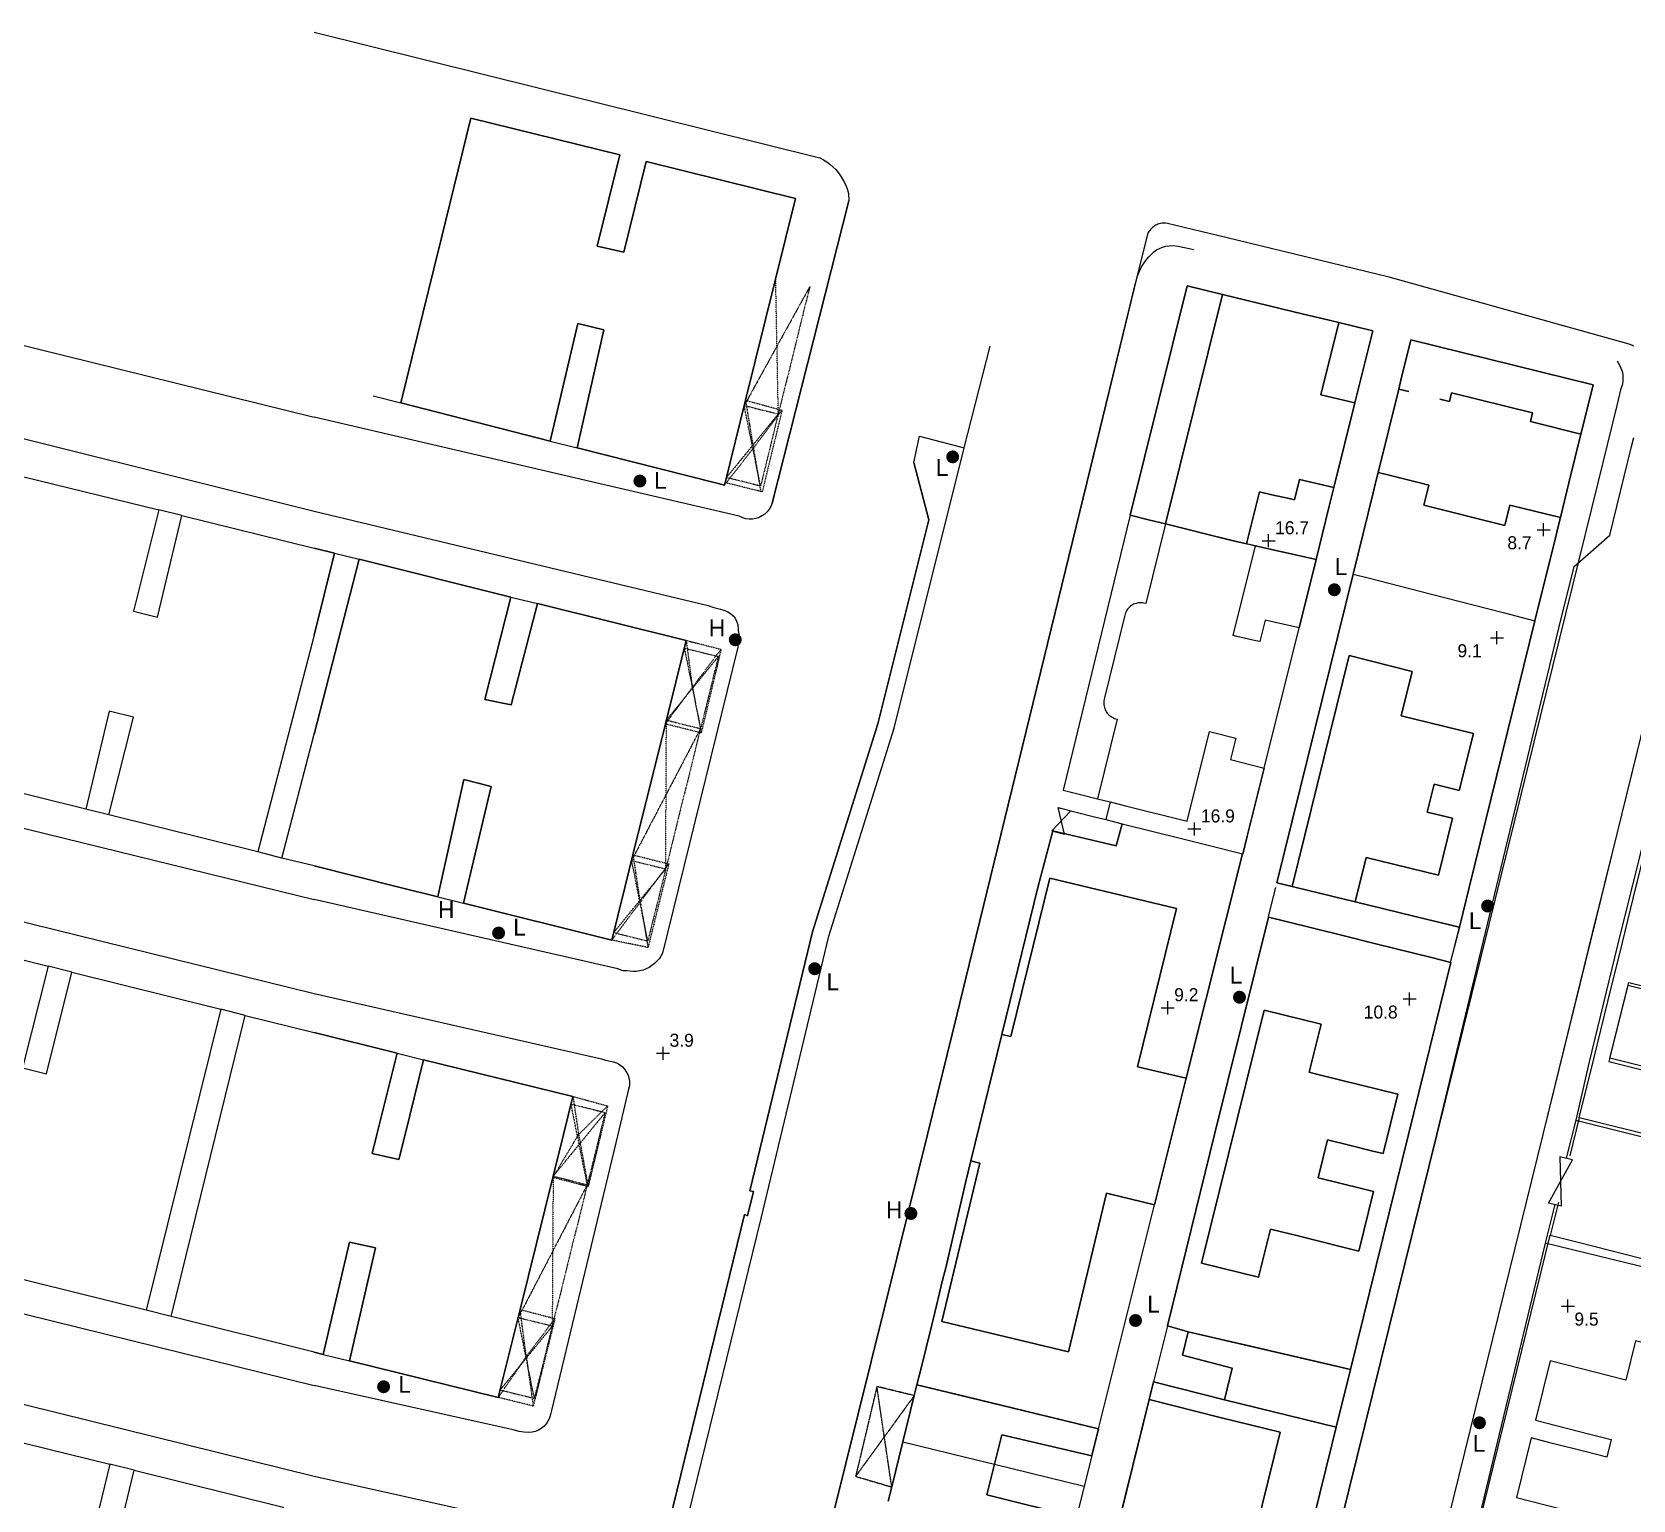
# Model space of a CAD drawing. Header units: millimetres. Extents: x 833924389 to 835767163, y 817400000 to 818811854.
# Drawn here: x 835228338 to 835351223, y 818671952 to 818784602 of the extents above; entities that cross this region are included whole.
import ezdxf
from ezdxf.enums import TextEntityAlignment as Align

# ---------------------------------------------------------------- set-up
doc = ezdxf.new("R2010")
doc.units = ezdxf.units.MM
doc.header["$LTSCALE"] = 10
doc.header["$MEASUREMENT"] = 0
doc.linetypes.add('11NW24B$0$DGN Style 5', pattern=[6.581295, 2.820555, -3.76074])
doc.linetypes.add('11nw24b$1$DGN Style 5', pattern=[1.174922, 0.503538, -0.671384])
doc.layers.add('01_Base_Plan', color=5, linetype='Continuous', lineweight=5)
doc.styles.add('11nw24b$0$Style-ENGINEERING', font='ENGINEERING.shx')
doc.styles.add('11nw24b$0$Style-WORKING', font='WORKING.shx')

# ---------------------------------------------------------------- blocks, each defined once
blk = doc.blocks.new('11nw24b$0$SPOTHT')
at = {"layer": '01_Base_Plan', "linetype": 'Continuous', "lineweight": 13}
for p, q in [((-0.5, 0), (0.5, 0)), ((0, -0.5), (0, 0.5))]:
    blk.add_line(p, q, dxfattribs=at)
blk = doc.blocks.new('11nw24b$0$UTILP')
at = {"layer": '01_Base_Plan', "linetype": 'Continuous', "lineweight": 13}
h = blk.add_hatch(color=256, dxfattribs=at)
edge = h.paths.add_edge_path()
edge.add_arc((0, 0), 0.5, 0, 360)
blk = doc.blocks.new('11nw24b$0$UTIFH')
at = {"layer": '01_Base_Plan', "linetype": 'Continuous', "lineweight": 13}
h = blk.add_hatch(color=256, dxfattribs=at)
edge = h.paths.add_edge_path()
edge.add_arc((0, 0), 0.5, 0, 360)

msp = doc.modelspace()

# ---------------------------------------------------------------- linework, layer by layer
at = {"layer": '01_Base_Plan', "linetype": '11nw24b$1$DGN Style 5'}
for p, q in [((835288039, 818765074), (835285621, 818755293)), ((835283000, 818755940), (835285621, 818755293)), ((835285621, 818755293), (835284254, 818749759)), ((835284254, 818749759), (835281633, 818750407)), ((835278405, 818737332), (835281025, 818736681)), ((835281025, 818736681), (835279652, 818731149)), ((835279652, 818731149), (835276979, 818720380)), ((835277032, 818731800), (835279652, 818731149)), ((835274359, 818721031), (835276979, 818720380)), ((835276979, 818720380), (835275606, 818714848)), ((835272986, 818715499), (835275606, 818714848)), ((835269710, 818702332), (835272331, 818701682)), ((835272331, 818701682), (835270959, 818696150)), ((835268339, 818696799), (835270959, 818696150)), ((835270959, 818696150), (835268266, 818685283)), ((835268266, 818685283), (835265645, 818685933)), ((835268266, 818685283), (835266894, 818679750)), ((835264274, 818680400), (835266894, 818679750)), ((835293189, 818680655), (835291555, 818673767)), ((835296056, 818679962), (835293189, 818680655)), ((835293759, 818676801), (835293189, 818680655)), ((835296056, 818679962), (835293759, 818676801)), ((835293759, 818676801), (835291555, 818673767)), ((835294329, 818672950), (835293759, 818676801)), ((835291555, 818673767), (835294329, 818672950))]:
    msp.add_line(p, q, dxfattribs=at)
at = {"layer": '01_Base_Plan', "linetype": 'Continuous'}
for p, q in [((835254521, 818756676), (835256657, 818756134)), ((835333247, 818757204), (835331663, 818750797)), ((835328272, 818749660), (835329883, 818756134)), ((835268100, 818753211), (835270169, 818752684)), ((835345651, 818747337), (835347230, 818753745)), ((835332401, 818750614), (835334752, 818750033)), ((835323511, 818749099), (835324845, 818748797)), ((835315343, 818746854), (835322244, 818745183)), ((835251547, 818744611), (835253458, 818744137)), ((835325591, 818738886), (835326895, 818744127)), ((835265102, 818741244), (835267149, 818740736)), ((835322280, 818737894), (835320810, 818738227)), ((835322913, 818728122), (835325591, 818738886)), ((835319033, 818730847), (835320536, 818730471)), ((835310118, 818725762), (835311088, 818725519)), ((835335423, 818724740), (835335951, 818726876)), ((835335951, 818726876), (835337607, 818726472)), ((835337041, 818724345), (835335423, 818724740)), ((835323771, 818718959), (835323211, 818716730)), ((835325052, 818719038), (835329910, 818717852)), ((835259477, 818718242), (835261464, 818717747)), ((835302786, 818707684), (835300409, 818697971)), ((835256377, 818706240), (835258399, 818705741)), ((835314493, 818694608), (835316924, 818704309)), ((835328387, 818704277), (835327028, 818704614)), ((835346824, 818701096), (835346103, 818698175)), ((835329443, 818699173), (835331262, 818698723)), ((835330390, 818695848), (835328812, 818696239)), ((835310186, 818677418), (835314493, 818694608)), ((835345226, 818694621), (835344495, 818691659)), ((835324240, 818692530), (835325530, 818692210)), ((835315483, 818685315), (835314424, 818681026)), ((835317072, 818684858), (835329543, 818681970)), ((835250692, 818683126), (835252714, 818682624)), ((835296260, 818680788), (835310186, 818677418)), ((835314088, 818679666), (835310381, 818664664)), ((835319880, 818679649), (835328450, 818677535)), ((835328450, 818677535), (835319880, 818679649)), ((835345438, 818677640), (835347901, 818677012)), ((835309675, 818675328), (835309101, 818673000)), ((835347515, 818675665), (835345057, 818676293)), ((835302219, 818674694), (835309101, 818673000)), ((835309101, 818673000), (835308514, 818670624))]:
    msp.add_line(p, q, dxfattribs=at)
at = {"layer": '01_Base_Plan', "linetype": 'Continuous', "flags": 128}
for points in [[(835250000, 818784602), (835288814, 818774959), (835289093, 818774793), (835289346, 818774632), (835289587, 818774453), (835289814, 818774257), (835290026, 818774045), (835290221, 818773817), (835290400, 818773576), (835290560, 818773323), (835290701, 818773058), (835290823, 818772784), (835290924, 818772501), (835291004, 818772212), (835291041, 818771651), (835285139, 818748437), (835285045, 818748202), (835284918, 818747982), (835284760, 818747783), (835284575, 818747608), (835284367, 818747463), (835284140, 818747349), (835283898, 818747269), (835283648, 818747224), (835283393, 818747216)], [(835259187, 818766418), (835259775, 818768810), (835262030, 818777985), (835273455, 818775179), (835271718, 818768175), (835273760, 818767705), (835275485, 818774679), (835286929, 818771838), (835285397, 818765642), (835283099, 818756342), (835281531, 818750000), (835281488, 818749825), (835280794, 818750000), (835270169, 818752684), (835272238, 818761760), (835270222, 818762230), (835268100, 818753211), (835256657, 818756134), (835259187, 818766418)], [(835259187, 818766418), (835256657, 818756134), (835268100, 818753211), (835270222, 818762230), (835272238, 818761760), (835270169, 818752684), (835280794, 818750000), (835281488, 818749825), (835281531, 818750000), (835283099, 818756342), (835285397, 818765642), (835286929, 818771838), (835275485, 818774679), (835273760, 818767705), (835271718, 818768175), (835273455, 818775179), (835262030, 818777985), (835259775, 818768810), (835259187, 818766418)], [(835285139, 818748437), (835291041, 818771651)], [(835351284, 818760495), (835351216, 818760530), (835351147, 818760562), (835350920, 818760656), (835332504, 818765788), (835320803, 818768629), (835318041, 818769300), (835315497, 818769918), (835315350, 818769934), (835315250, 818769938), (835315150, 818769935), (835315050, 818769925), (835314952, 818769907), (835314855, 818769883), (835314760, 818769851), (835314668, 818769813), (835314578, 818769768), (835314492, 818769717), (835314410, 818769660), (835314332, 818769597), (835314259, 818769529), (835314192, 818769456), (835314129, 818769378), (835314072, 818769295), (835314022, 818769209), (835313953, 818769069), (835313380, 818766724), (835310094, 818753258), (835309299, 818750000), (835300000, 818711898), (835299354, 818709252), (835297071, 818700000), (835295693, 818694417), (835289833, 818670827)], [(835309299, 818750000), (835313042, 818765336), (835313102, 818765583), (835313175, 818765826), (835313263, 818766064), (835313364, 818766297), (835313479, 818766523), (835313606, 818766743), (835313746, 818766956), (835313897, 818767160), (835314060, 818767355), (835314234, 818767540), (835314442, 818767737), (835314653, 818767880), (835314878, 818767999), (835315114, 818768093), (835315360, 818768160), (835315611, 818768200), (835315866, 818768212), (835316323, 818768164), (835317523, 818767924)], [(835203156, 818766613), (835250000, 818755037)], [(835312626, 818747529), (835317003, 818765127), (835319724, 818764467)], [(835319724, 818764467), (835317003, 818765127), (835312626, 818747529)], [(835315343, 818746854), (835319724, 818764467), (835325943, 818762956), (835327475, 818762584), (835328635, 818762303), (835327259, 818756771), (835329883, 818756134), (835328272, 818749660), (835325638, 818750257), (835325252, 818748704), (835324845, 818748797)], [(835324845, 818748797), (835325252, 818748704), (835325638, 818750257), (835328272, 818749660), (835329883, 818756134), (835327259, 818756771), (835328635, 818762303), (835327475, 818762584), (835325943, 818762956), (835319724, 818764467), (835315343, 818746854)], [(835328635, 818762303), (835331259, 818761665), (835329883, 818756134)], [(835329883, 818756134), (835331259, 818761665), (835328635, 818762303)], [(835296024, 818751555), (835296456, 818753580), (835299891, 818752699), (835301884, 818760492)], [(835299891, 818752699), (835301884, 818760492)], [(835333247, 818757204), (835333415, 818757884), (835334182, 818760990), (835348163, 818757532), (835347397, 818754425), (835347230, 818753745)], [(835347230, 818753745), (835347397, 818754425), (835348163, 818757532), (835334182, 818760990), (835333415, 818757884), (835333247, 818757204)], [(835201289, 818759992), (835241303, 818750000)], [(835350000, 818759339), (835350060, 818759263), (835350193, 818759047), (835350300, 818758817), (835350380, 818758577), (835350432, 818758328), (835350454, 818758076), (835350446, 818757822), (835350409, 818757571), (835350274, 818757146), (835350000, 818756032)], [(835254521, 818756676), (835256657, 818756134)], [(835331663, 818750797), (835333247, 818757204), (835334016, 818757014)], [(835334016, 818757014), (835333247, 818757204), (835331663, 818750797), (835332401, 818750614)], [(835336408, 818756422), (835337130, 818756244), (835337298, 818756923), (835343514, 818755385), (835343347, 818754706), (835347230, 818753745), (835346307, 818750000), (835345651, 818747337), (835341768, 818748298), (835341385, 818746744), (835335163, 818748283), (835335546, 818749836), (835334752, 818750033)], [(835334752, 818750033), (835335546, 818749836), (835335163, 818748283), (835341385, 818746744), (835341768, 818748298), (835345651, 818747337), (835346307, 818750000), (835347230, 818753745), (835343347, 818754706), (835343514, 818755385), (835337298, 818756923), (835337130, 818756244), (835336408, 818756422)], [(835350000, 818756032), (835348514, 818750000)], [(835271615, 818750000), (835250000, 818755037)], [(835283393, 818747216), (835283140, 818747246), (835282895, 818747311), (835282612, 818747437), (835271615, 818750000), (835250000, 818755037)], [(835268100, 818753211), (835270169, 818752684)], [(835296024, 818751555), (835296456, 818753580), (835299891, 818752699)], [(835322666, 818645407), (835336178, 818700000), (835345533, 818738857), (835346703, 818743574), (835349438, 818745988), (835351113, 818752785), (835351288, 818753495)], [(835296024, 818751555), (835297173, 818747174), (835293271, 818731525), (835288250, 818715560), (835283440, 818695682), (835283710, 818695637), (835283261, 818693766), (835283035, 818693860), (835275836, 818664473), (835273119, 818654828), (835272384, 818652454), (835271432, 818650159), (835265736, 818638636), (835262785, 818631314), (835253497, 818600000)], [(835255771, 818600000), (835264875, 818630694), (835265886, 818634208), (835267484, 818637772), (835272633, 818649661), (835273608, 818652012), (835274366, 818654460), (835277093, 818664142), (835284298, 818693551), (835289503, 818715212), (835294523, 818731172), (835299891, 818752699)], [(835284298, 818693551), (835289503, 818715212), (835294523, 818731172), (835299891, 818752699)], [(835297173, 818747174), (835296024, 818751555)], [(835250000, 818738311), (835245672, 818721678), (835234234, 818724518), (835236121, 818732012), (835234266, 818732475), (835232461, 818724959), (835220996, 818727807), (835226566, 818750746), (835238063, 818747924), (835236121, 818740150), (835237980, 818739689), (835239840, 818747488), (835250000, 818744994)], [(835329738, 818743005), (835331280, 818749244), (835331467, 818750000), (835331496, 818750117), (835331663, 818750797)], [(835331663, 818750797), (835331496, 818750117), (835331467, 818750000), (835331280, 818749244), (835329738, 818743005)], [(835332401, 818750614), (835331663, 818750797)], [(835334752, 818750033), (835332401, 818750614)], [(835241303, 818750000), (835250000, 818747828)], [(835285139, 818748437), (835285045, 818748202), (835284918, 818747982), (835284760, 818747783), (835284575, 818747608), (835284367, 818747463), (835284140, 818747349), (835283898, 818747269), (835283648, 818747224), (835283393, 818747216), (835283140, 818747246), (835282894, 818747311), (835282612, 818747437), (835271615, 818750000)], [(835300000, 818711898), (835309299, 818750000)], [(835323511, 818749099), (835322551, 818749317), (835321561, 818745338)], [(835321561, 818745338), (835322551, 818749317), (835323511, 818749099)], [(835324845, 818748797), (835323511, 818749099)], [(835328272, 818749660), (835327886, 818748107), (835326895, 818744127)], [(835326895, 818744127), (835327886, 818748107), (835328272, 818749660)], [(835348514, 818750000), (835340170, 818716126), (835336178, 818700000)], [(835350000, 818723084), (835356626, 818750000)], [(835239840, 818747488), (835238063, 818747924)], [(835250000, 818747828), (835280240, 818740584), (835280675, 818740437), (835281186, 818740316)], [(835250000, 818747828), (835280240, 818740584), (835280675, 818740437), (835281186, 818740316), (835281508, 818740221), (835281741, 818740120), (835281955, 818739982), (835282143, 818739812), (835282300, 818739612), (835282422, 818739390), (835282502, 818739143), (835282552, 818738673), (835282582, 818738421), (835282587, 818738167), (835282568, 818737914), (835282542, 818737664), (835282512, 818737390), (835276734, 818713920), (835276613, 818713696), (835276469, 818713487), (835276305, 818713293), (835276122, 818713116), (835275922, 818712959), (835275707, 818712823), (835275479, 818712710), (835275241, 818712620), (835274995, 818712555), (835274744, 818712516), (835274489, 818712502)], [(835283440, 818695682), (835288250, 818715560), (835293271, 818731525), (835297173, 818747174)], [(835312626, 818747529), (835307493, 818726420), (835308818, 818726088), (835310118, 818725762)], [(835312626, 818747529), (835307493, 818726420), (835308818, 818726088), (835310118, 818725762)], [(835315343, 818746854), (835313828, 818740739), (835313675, 818740776), (835313576, 818740793), (835313476, 818740802), (835313377, 818740802), (835313277, 818740795), (835313178, 818740779), (835313081, 818740756), (835312986, 818740724), (835312894, 818740685), (835312806, 818740639), (835312721, 818740585), (835312641, 818740525), (835312567, 818740458), (835312498, 818740386), (835312435, 818740308), (835312379, 818740225), (835312330, 818740138), (835312288, 818740047), (835312254, 818739953), (835312227, 818739857), (835312206, 818739761), (835310656, 818733504), (835310622, 818733369), (835310606, 818733270), (835310599, 818733171), (835310599, 818733071), (835310607, 818732971), (835310623, 818732872), (835310647, 818732775), (835310678, 818732680), (835310717, 818732588), (835310763, 818732499), (835310815, 818732415), (835310875, 818732334), (835310940, 818732258), (835311011, 818732188), (835311088, 818732124), (835311169, 818732066), (835311255, 818732014), (835311344, 818731970), (835311437, 818731932), (835311533, 818731902), (835311633, 818731878), (835310118, 818725762), (835311088, 818725519), (835312363, 818725200), (835317005, 818724036), (835318712, 818730928), (835319033, 818730847)], [(835315343, 818746854), (835313828, 818740739), (835313675, 818740776), (835313576, 818740793), (835313477, 818740802), (835313377, 818740802), (835313277, 818740795), (835313178, 818740779), (835313081, 818740756), (835312986, 818740724), (835312894, 818740685), (835312806, 818740638), (835312721, 818740585), (835312641, 818740525), (835312567, 818740458), (835312498, 818740386), (835312435, 818740308), (835312379, 818740225), (835312330, 818740138), (835312288, 818740047), (835312254, 818739953), (835312227, 818739857), (835312206, 818739761), (835310656, 818733504), (835310622, 818733369), (835310606, 818733270), (835310599, 818733171), (835310599, 818733071), (835310607, 818732971), (835310623, 818732872), (835310647, 818732775), (835310678, 818732680), (835310717, 818732588), (835310763, 818732499), (835310815, 818732415), (835310875, 818732334), (835310940, 818732258), (835311011, 818732188), (835311088, 818732124), (835311169, 818732066), (835311255, 818732014), (835311344, 818731970), (835311437, 818731932), (835311533, 818731902), (835311633, 818731878), (835310118, 818725762), (835311088, 818725519), (835312363, 818725200), (835317005, 818724036), (835318712, 818730928), (835319033, 818730847)], [(835315343, 818746854), (835314043, 818747177), (835312626, 818747529)], [(835312626, 818747529), (835314043, 818747177), (835315343, 818746854)], [(835321561, 818745338), (835320319, 818745619), (835315343, 818746854)], [(835315343, 818746854), (835320319, 818745619), (835321561, 818745338)], [(835345651, 818747337), (835345483, 818746657), (835345268, 818745783), (835343702, 818739429)], [(835343702, 818739429), (835345268, 818745783), (835345483, 818746657), (835345651, 818747337)], [(835250000, 818744994), (835251547, 818744611), (835250000, 818738311)], [(835250000, 818738311), (835251547, 818744611), (835250000, 818744994)], [(835251547, 818744611), (835253458, 818744137)], [(835320810, 818738227), (835320536, 818738290), (835322244, 818745183), (835321561, 818745338)], [(835320810, 818738227), (835320536, 818738290), (835322244, 818745183), (835321561, 818745338)], [(835326895, 818744127), (835324292, 818744718), (835324262, 818744725), (835322244, 818745183)], [(835322244, 818745183), (835324262, 818744725), (835324292, 818744718), (835326895, 818744127)], [(835250000, 818730719), (835253458, 818744137), (835265102, 818741244), (835263102, 818733384), (835265119, 818732963), (835267149, 818740736), (835278549, 818737914), (835276957, 818731504), (835274465, 818721460), (835273844, 818718959)], [(835272841, 818714916), (835273844, 818718959), (835274465, 818721460), (835276957, 818731504), (835278549, 818737914), (835267149, 818740736), (835265119, 818732963), (835263102, 818733384), (835265102, 818741244), (835253458, 818744137), (835250000, 818730719)], [(835325052, 818719038), (835323886, 818719322), (835329738, 818743005), (835330901, 818742707), (835335745, 818741467), (835341267, 818740053), (835343702, 818739429), (835338658, 818718959), (835337904, 818715899), (835335447, 818716499), (835329910, 818717852)], [(835329738, 818743005), (835323886, 818719322), (835325052, 818719038)], [(835326895, 818744127), (835325591, 818738886)], [(835329738, 818743005), (835330901, 818742707), (835335745, 818741467), (835341267, 818740053), (835343702, 818739429)], [(835265102, 818741244), (835267149, 818740736)], [(835281186, 818740316), (835281508, 818740221), (835281741, 818740120), (835281955, 818739982), (835282143, 818739811), (835282300, 818739612), (835282422, 818739390), (835282502, 818739143), (835282552, 818738673)], [(835320536, 818730471), (835320749, 818730417), (835320341, 818728767), (835322913, 818728122), (835323324, 818729772), (835325181, 818737236), (835325591, 818738886), (835322993, 818739475), (835322585, 818737825), (835322280, 818737894)], [(835320536, 818730471), (835320749, 818730417), (835320341, 818728767), (835322913, 818728122), (835323324, 818729772), (835325181, 818737236), (835325591, 818738886), (835322993, 818739475), (835322585, 818737825), (835322280, 818737894)], [(835324559, 818619732), (835344318, 818700000), (835348123, 818715461), (835350000, 818723084), (835353993, 818739307)], [(835329910, 818717852), (835335447, 818716499), (835337893, 818715902), (835337904, 818715899), (835338658, 818718959), (835343702, 818739429)], [(835282552, 818738673), (835282582, 818738421), (835282587, 818738167), (835282568, 818737914), (835282542, 818737664), (835282512, 818737390)], [(835322280, 818737894), (835320810, 818738227)], [(835282512, 818737390), (835276734, 818713920)], [(835329910, 818717852), (835325376, 818718959), (835325052, 818719038), (835329430, 818736756), (835334275, 818735520), (835333436, 818732122), (835338973, 818730770), (835337894, 818726402), (835337607, 818726472)], [(835337607, 818726472), (835337894, 818726402), (835338973, 818730770), (835333436, 818732122), (835334275, 818735520), (835329430, 818736756), (835325052, 818719038), (835325376, 818718959), (835329910, 818717852), (835330749, 818721249), (835336286, 818719897), (835337366, 818724266), (835337041, 818724345)], [(835193859, 818731799), (835250000, 818718025)], [(835250000, 818720604), (835247523, 818721217), (835250000, 818730719)], [(835319033, 818730847), (835320536, 818730471)], [(835250000, 818720604), (835256600, 818718959), (835259477, 818718242), (835259637, 818718959), (835261483, 818727250), (835263578, 818726695), (835261750, 818718959), (835261464, 818717747), (835272841, 818714916)], [(835261750, 818718959), (835263578, 818726695), (835261483, 818727250), (835259637, 818718959)], [(835322913, 818728122), (835321610, 818722882), (835321272, 818721523), (835321239, 818721531)], [(835321239, 818721531), (835321272, 818721523), (835321610, 818722882), (835322913, 818728122)], [(835353240, 818727512), (835352249, 818723484), (835351178, 818719133), (835351083, 818718747), (835350042, 818714518), (835348930, 818709999), (835347871, 818705587), (835346824, 818701096), (835353480, 818699440)], [(835353595, 818699672), (835352252, 818700004), (835348256, 818700993), (835347093, 818701281), (835348207, 818705806), (835349292, 818710211), (835350410, 818714729), (835351447, 818718959), (835351542, 818719345), (835352614, 818723696), (835353705, 818728125), (835354887, 818727829), (835358282, 818726979)], [(835335951, 818726876), (835335423, 818724740)], [(835337607, 818726472), (835335951, 818726876)], [(835192145, 818725074), (835250000, 818710830)], [(835234234, 818724518), (835232461, 818724959)], [(835307162, 818725060), (835307584, 818724954), (835308482, 818724729), (835309781, 818724404), (835310751, 818724160)], [(835307162, 818725060), (835307584, 818724954), (835308482, 818724729), (835309781, 818724404), (835310751, 818724160)], [(835311088, 818725519), (835310751, 818724160), (835312023, 818723842)], [(835311088, 818725519), (835310751, 818724160), (835312023, 818723842)], [(835335423, 818724740), (835337041, 818724345)], [(835302786, 818707684), (835305545, 818718959), (835305774, 818719822), (835306697, 818723303), (835311561, 818722141), (835312023, 818723842), (835316668, 818722677), (835318705, 818722167), (835321239, 818721531), (835319962, 818716435), (835316924, 818704309)], [(835312023, 818723842), (835311561, 818722141), (835307108, 818723205), (835306697, 818723303), (835305774, 818719822), (835305545, 818718959), (835302786, 818707684)], [(835312023, 818723842), (835316668, 818722677), (835318705, 818722167), (835321239, 818721531)], [(835337041, 818724345), (835337366, 818724266), (835336286, 818719897), (835330749, 818721249), (835329910, 818717852)], [(835344318, 818700000), (835350000, 818723084)], [(835247523, 818721217), (835245672, 818721678)], [(835316924, 818704309), (835319962, 818716435), (835321239, 818721531)], [(835256600, 818718959), (835250000, 818720604)], [(835300409, 818697971), (835302786, 818707684), (835303467, 818707522), (835306455, 818719659), (835316182, 818717337), (835313194, 818705199), (835316924, 818704309), (835314493, 818694608), (835310816, 818695486), (835307905, 818683329), (835298178, 818685652), (835301089, 818697808), (835300409, 818697971)], [(835300409, 818697971), (835301089, 818697808), (835298178, 818685652), (835307905, 818683329), (835310816, 818695486), (835314493, 818694608), (835316924, 818704309), (835313194, 818705199), (835316182, 818717337), (835306455, 818719659), (835303467, 818707522), (835302786, 818707684), (835300409, 818697971)], [(835259637, 818718959), (835259477, 818718242), (835256600, 818718959)], [(835273844, 818718959), (835272841, 818714916), (835261464, 818717747), (835261750, 818718959)], [(835323771, 818718959), (835323211, 818716730)], [(835276734, 818713920), (835276613, 818713696), (835276469, 818713487), (835276305, 818713293), (835276122, 818713116), (835275922, 818712959), (835275707, 818712823), (835275479, 818712710), (835275241, 818712620), (835274995, 818712555), (835274743, 818712516), (835274489, 818712502), (835273995, 818712549), (835273715, 818712571), (835273305, 818712719), (835250000, 818718025)], [(835274489, 818712502), (835273995, 818712549), (835273715, 818712571), (835273305, 818712719), (835250000, 818718025)], [(835259477, 818718242), (835261464, 818717747)], [(835317072, 818684858), (835316830, 818684927), (835315483, 818685315), (835319112, 818700000), (835323234, 818716681), (835324593, 818716344), (835328961, 818715262), (835331484, 818714636), (835335755, 818713578), (835337241, 818713210), (835333986, 818700000), (835329543, 818681970)], [(835329543, 818681970), (835333986, 818700000), (835337241, 818713210), (835335755, 818713578), (835331484, 818714636), (835328961, 818715262), (835324593, 818716344), (835323234, 818716681), (835319112, 818700000), (835315483, 818685315), (835316830, 818684927), (835317072, 818684858)], [(835337920, 818716004), (835337210, 818713281)], [(835337920, 818716004), (835337893, 818715902), (835337210, 818713281)], [(835237090, 818686506), (835225711, 818689332), (835227648, 818697104), (835225809, 818697570), (835223832, 818689801), (835212445, 818692629), (835218055, 818715779), (835229586, 818712906), (835227617, 818705107), (835229441, 818704654), (835231395, 818712455), (835242824, 818709607), (835237090, 818686506)], [(835358604, 818715173), (835357479, 818715444), (835356160, 818710105), (835350821, 818711426), (835349382, 818705601), (835354721, 818704280), (835354361, 818702824), (835353521, 818699426), (835355489, 818698939), (835357895, 818698367), (835358736, 818701770), (835360194, 818701418), (835362953, 818712583), (835361494, 818712934), (835361854, 818714390), (835360911, 818714617), (835358604, 818715173)], [(835357969, 818698613), (835355563, 818699185), (835353595, 818699672), (835354435, 818703069), (835354794, 818704526), (835349456, 818705847), (835350895, 818711672), (835356234, 818710350), (835357553, 818715690), (835358678, 818715419)], [(835231395, 818712455), (835229586, 818712906)], [(835297071, 818700000), (835299354, 818709252), (835300000, 818711898)], [(835250000, 818710830), (835272055, 818705802), (835272362, 818705704), (835272719, 818705632), (835272968, 818705577), (835273206, 818705487), (835273427, 818705362), (835273628, 818705207), (835273804, 818705024), (835273951, 818704817), (835274066, 818704591), (835274146, 818704351), (835274190, 818704101), (835274192, 818703771), (835274119, 818703465), (835274046, 818703135)], [(835250000, 818710830), (835272055, 818705803), (835272362, 818705704), (835272719, 818705632), (835272968, 818705577), (835273206, 818705487), (835273427, 818705363), (835273628, 818705207), (835273804, 818705024), (835273951, 818704817), (835274066, 818704591), (835274146, 818704351), (835274190, 818704101), (835274192, 818703771), (835274119, 818703465), (835274046, 818703135), (835273295, 818700000), (835268219, 818678809), (835268146, 818678504), (835268047, 818678223), (835267939, 818677994), (835267798, 818677783), (835267627, 818677595), (835267429, 818677435), (835267211, 818677305), (835266975, 818677209), (835266728, 818677149), (835266474, 818677126)], [(835250000, 818683299), (835239027, 818686025), (835244707, 818709139), (835250000, 818707820)], [(835244707, 818709139), (835242824, 818709607)], [(835324240, 818692530), (835323395, 818692739), (835322484, 818689050), (835318116, 818690132), (835322914, 818709548)], [(835327028, 818704614), (835326370, 818704777), (835327281, 818708466), (835322914, 818709548), (835318116, 818690132), (835322484, 818689050), (835323395, 818692739), (835324240, 818692530)], [(835322914, 818709548), (835327281, 818708466), (835326370, 818704777), (835327028, 818704614)], [(835250000, 818707820), (835256377, 818706240), (835254813, 818700000)], [(835254813, 818700000), (835256377, 818706240), (835250000, 818707820)], [(835256377, 818706240), (835258399, 818705741)], [(835264129, 818679818), (835265803, 818686568), (835268315, 818696703), (835269132, 818700000), (835269855, 818702914), (835258399, 818705741), (835256967, 818700000), (835256488, 818698078), (835254444, 818698528), (835254813, 818700000)], [(835256967, 818700000), (835258399, 818705741), (835269855, 818702914), (835269132, 818700000)], [(835327028, 818704614), (835328387, 818704277)], [(835328387, 818704277), (835328894, 818704152), (835333164, 818703093), (835332037, 818698530), (835331262, 818698723)], [(835331262, 818698723), (835332037, 818698530), (835333164, 818703093), (835328894, 818704152), (835328387, 818704277)], [(835274046, 818703135), (835273295, 818700000)], [(835347087, 818701312), (835346367, 818698363)], [(835269132, 818700000), (835268315, 818696703), (835265803, 818686568), (835264129, 818679818), (835252714, 818682624), (835254695, 818691297), (835252703, 818691738), (835250692, 818683126), (835250000, 818683299)], [(835254813, 818700000), (835254444, 818698528), (835256488, 818698078), (835256967, 818700000)], [(835273295, 818700000), (835268219, 818678809)], [(835278191, 818628442), (835279486, 818633331), (835285793, 818655606), (835289833, 818670827), (835295693, 818694417), (835297071, 818700000)], [(835336178, 818700000), (835322666, 818645407), (835316727, 818621103)], [(835324559, 818619732), (835344318, 818700000)], [(835329443, 818699173), (835327766, 818699589), (835327047, 818696676), (835328812, 818696239)], [(835328812, 818696239), (835327047, 818696676), (835327766, 818699589), (835329443, 818699173)], [(835331262, 818698723), (835329443, 818699173)], [(835296260, 818680788), (835296526, 818681868), (835297368, 818685289), (835297497, 818685814), (835298260, 818688910), (835298471, 818689766), (835300000, 818696301), (835300409, 818697971)], [(835300409, 818697971), (835300000, 818696301), (835298471, 818689766), (835298260, 818688910), (835297497, 818685814), (835297368, 818685289), (835296526, 818681868), (835296260, 818680788)], [(835328812, 818696239), (835330390, 818695848)], [(835283035, 818693860), (835283261, 818693766), (835283710, 818695637), (835283440, 818695682)], [(835330390, 818695848), (835331317, 818695618), (835330190, 818691055), (835325919, 818692114), (835325530, 818692210)], [(835325530, 818692210), (835325919, 818692114), (835330190, 818691055), (835331317, 818695618), (835330390, 818695848)], [(835271432, 818650159), (835272384, 818652454), (835273119, 818654828), (835275836, 818664473), (835283035, 818693860)], [(835310186, 818677418), (835314493, 818694608)], [(835345500, 818694808), (835344875, 818692249)], [(835255771, 818600000), (835264875, 818630694), (835265886, 818634208), (835267484, 818637772), (835272633, 818649661), (835273608, 818652012), (835274366, 818654460), (835277093, 818664142), (835284298, 818693551)], [(835250000, 818683299), (835250692, 818683126), (835252703, 818691738), (835254695, 818691297), (835252714, 818682624), (835264129, 818679818)], [(835325530, 818692210), (835324240, 818692530)], [(835352332, 818661743), (835358763, 818688187), (835344495, 818691659), (835338105, 818665221)], [(835338312, 818665631), (835344877, 818692284), (835347105, 818691715), (835352919, 818690231), (835353339, 818690124), (835357361, 818689146), (835358625, 818688839), (835351966, 818662043)], [(835183473, 818690232), (835250000, 818673783)], [(835207777, 818691146), (835250000, 818680732)], [(835239027, 818686025), (835237090, 818686506)], [(835315483, 818685315), (835314424, 818681026)], [(835319880, 818679649), (835320451, 818682063), (835316646, 818683053), (835317072, 818684858), (835321211, 818683899), (835323744, 818683313), (835328032, 818682320), (835329543, 818681970), (835328450, 818677535)], [(835328450, 818677535), (835329543, 818681970), (835328032, 818682320), (835323744, 818683313), (835321211, 818683899), (835317072, 818684858), (835316646, 818683053), (835320451, 818682063), (835319880, 818679649)], [(835345057, 818676293), (835343410, 818676713), (835342286, 818672150), (835348100, 818670665), (835347359, 818667656), (835351755, 818666582), (835355854, 818683080), (835351424, 818684162), (835350683, 818681152), (835344869, 818682636), (835343745, 818678073), (835345438, 818677640)], [(835347359, 818667656), (835351755, 818666582), (835355854, 818683080), (835351424, 818684162), (835350683, 818681152), (835344869, 818682636), (835343745, 818678073), (835345438, 818677640)], [(835250692, 818683126), (835252714, 818682624)], [(835228914, 818652434), (835217449, 818655275), (835219477, 818663230), (835217570, 818663703), (835215574, 818655740), (835204145, 818658574), (835209617, 818680789), (835221078, 818677959), (835219246, 818670441), (835221086, 818669982), (835222953, 818677496), (835234316, 818674689), (835228914, 818652434)], [(835268219, 818678809), (835268146, 818678504), (835268047, 818678223), (835267939, 818677994), (835267798, 818677783), (835267626, 818677595), (835267429, 818677435), (835267211, 818677305), (835266975, 818677209), (835266728, 818677149), (835266474, 818677126), (835266097, 818677161), (835265740, 818677208), (835265280, 818677330), (835250000, 818680732)], [(835266474, 818677126), (835266097, 818677161), (835265740, 818677208), (835265280, 818677330), (835250000, 818680732)], [(835295185, 818676425), (835296056, 818679962), (835296260, 818680788), (835300000, 818679883), (835310186, 818677418), (835310191, 818677417), (835309675, 818675328), (835302778, 818676946), (835302219, 818674694)], [(835302219, 818674694), (835302778, 818676946), (835309675, 818675328), (835310191, 818677417), (835310186, 818677418), (835300000, 818679883), (835296260, 818680788), (835296056, 818679962), (835295185, 818676425)], [(835314088, 818679666), (835314424, 818681026), (835319880, 818679649)], [(835319880, 818679649), (835314424, 818681026), (835314088, 818679666)], [(835310381, 818664664), (835314088, 818679666)], [(835314088, 818679666), (835319545, 818678289), (835324134, 818677158), (835320450, 818662206), (835310381, 818664664)], [(835314088, 818679666), (835310381, 818664664), (835320450, 818662206)], [(835320450, 818662206), (835324134, 818677158), (835319545, 818678289), (835314088, 818679666)], [(835319880, 818679649), (835328450, 818677535)], [(835328450, 818677535), (835328115, 818676176), (835324433, 818661233), (835324098, 818659874), (835310045, 818663305), (835310381, 818664664)], [(835310381, 818664664), (835310045, 818663305), (835324098, 818659874), (835324433, 818661233), (835328115, 818676176), (835328450, 818677535)], [(835345057, 818676293), (835343410, 818676713), (835342286, 818672150), (835348100, 818670665), (835347359, 818667656)], [(835345438, 818677640), (835347901, 818677012)], [(835347901, 818677012), (835349559, 818676588), (835349224, 818675229), (835347515, 818675665)], [(835347901, 818677012), (835349559, 818676588), (835349224, 818675229), (835347515, 818675665)], [(835294062, 818671864), (835294329, 818672950), (835295185, 818676425)], [(835295185, 818676425), (835294329, 818672950), (835294062, 818671864)], [(835295185, 818676425), (835300000, 818675240), (835302219, 818674694)], [(835295185, 818676425), (835300000, 818675240), (835302219, 818674694)], [(835309675, 818675328), (835309101, 818673000)], [(835347515, 818675665), (835345057, 818676293)], [(835250000, 818647203), (835243926, 818648709), (835246012, 818656656), (835244281, 818657086), (835242234, 818649129), (835230793, 818651967), (835236180, 818674230), (835247605, 818671408), (835245785, 818663811), (835247660, 818663344), (835249406, 818670963), (835250000, 818670816)], [(835236180, 818674230), (835234316, 818674689)], [(835302219, 818674694), (835301635, 818672345), (835308514, 818670624), (835307982, 818668470)], [(835307982, 818668470), (835308514, 818670624), (835301635, 818672345), (835302219, 818674694)], [(835302219, 818674694), (835309101, 818673000)], [(835250000, 818673783), (835263542, 818670763)], [(835250000, 818673783), (835263542, 818670763)], [(835309101, 818673000), (835308514, 818670624)]]:
    msp.add_lwpolyline(points, dxfattribs=at)
at = {"layer": '01_Base_Plan', "linetype": '11nw24b$1$DGN Style 5', "flags": 128}
for points in [[(835288039, 818765074), (835285519, 818760507), (835283000, 818755940)], [(835285621, 818755293), (835285519, 818760507), (835285417, 818765722)], [(835285621, 818755293), (835283627, 818752850), (835281633, 818750407)], [(835284254, 818749759), (835283627, 818752850), (835283000, 818755940)], [(835278405, 818737332), (835279029, 818734241), (835279652, 818731149)], [(835281025, 818736681), (835279029, 818734241), (835277032, 818731800)], [(835279652, 818731149), (835277006, 818726090), (835274359, 818721031)], [(835276979, 818720380), (835277006, 818726090), (835277032, 818731800)], [(835275606, 818714848), (835274982, 818717939), (835274359, 818721031)], [(835272986, 818715499), (835274982, 818717939), (835276979, 818720380)], [(835272331, 818701682), (835270335, 818699241), (835268339, 818696799)], [(835270959, 818696150), (835270335, 818699241), (835269710, 818702332)], [(835268339, 818696799), (835268302, 818691041), (835268266, 818685283)], [(835270959, 818696150), (835268302, 818691041), (835265645, 818685933)], [(835268266, 818685283), (835266270, 818682842), (835264274, 818680400)], [(835266894, 818679750), (835266270, 818682842), (835265645, 818685933)]]:
    msp.add_lwpolyline(points, dxfattribs=at)
at = {"layer": '01_Base_Plan', "linetype": '11NW24B$0$DGN Style 5', "flags": 128}
for points in [[(835283099, 818756342), (835285906, 818755583)], [(835283099, 818756342), (835283710, 818752672)], [(835283710, 818752672), (835285906, 818755583)], [(835285906, 818755583), (835284384, 818749314), (835284268, 818749343)], [(835281624, 818750000), (835283710, 818752672)], [(835283710, 818752672), (835284268, 818749343)], [(835284268, 818749343), (835281624, 818750000)], [(835278549, 818737914), (835281225, 818737233)], [(835278549, 818737914), (835279024, 818734307)], [(835279024, 818734307), (835281225, 818737233)], [(835281225, 818737233), (835279706, 818730815)], [(835276957, 818731504), (835279024, 818734307)], [(835279024, 818734307), (835279706, 818730815)], [(835279706, 818730815), (835276957, 818731504)], [(835274465, 818721460), (835277217, 818720764)], [(835274465, 818721460), (835274835, 818718959)], [(835275026, 818717836), (835276370, 818719633)], [(835276370, 818719633), (835277217, 818720764)], [(835277217, 818720764), (835276767, 818718959)], [(835274835, 818718959), (835275026, 818717836)], [(835276767, 818718959), (835275618, 818714348)], [(835273733, 818716108), (835275026, 818717836)], [(835275026, 818717836), (835275618, 818714348)], [(835272841, 818714916), (835273733, 818716108)], [(835275618, 818714348), (835272841, 818714916)], [(835269855, 818702914), (835272521, 818702193)], [(835269855, 818702914), (835270292, 818700000)], [(835270292, 818700000), (835272521, 818702193)], [(835272521, 818702193), (835271988, 818700000)], [(835271988, 818700000), (835271017, 818696001), (835268315, 818696703), (835270292, 818700000)], [(835270292, 818700000), (835271017, 818696001)], [(835266277, 818682953), (835265803, 818686568), (835268477, 818685873)], [(835266277, 818682953), (835268477, 818685873)], [(835268477, 818685873), (835266810, 818679161)], [(835266810, 818679161), (835264129, 818679818), (835266277, 818682953)], [(835266277, 818682953), (835266810, 818679161)], [(835293189, 818680655), (835291555, 818673767)], [(835296056, 818679962), (835293189, 818680655)], [(835293759, 818676801), (835293189, 818680655)], [(835296056, 818679962), (835293759, 818676801)], [(835293759, 818676801), (835291555, 818673767)], [(835294329, 818672950), (835293759, 818676801)], [(835291555, 818673767), (835294329, 818672950)]]:
    msp.add_lwpolyline(points, dxfattribs=at)
at = {"layer": '01_Base_Plan', "linetype": 'Continuous'}
for points in [[(835307585, 818723052), (835307102, 818725087), (835308066, 818724825), (835306620, 818723314)], [(835345617, 818698295), (835345711, 818694502), (835344741, 818694741), (835346588, 818698055)]]:
    msp.add_3dface(points, dxfattribs=at)

# ---------------------------------------------------------------- block references
at = {"layer": '01_Base_Plan', "linetype": 'Continuous', "xscale": 1000, "yscale": 1000, "zscale": 1000}
for name, p in [('11nw24b$0$UTILP', (835299005, 818752000)), ('11nw24b$0$UTILP', (835274996, 818750147)), ('11nw24b$0$SPOTHT', (835344356, 818746412, 8700)), ('11nw24b$0$SPOTHT', (835323255, 818745562, 16700)), ('11nw24b$0$UTILP', (835328301, 818741802)), ('11nw24b$0$UTIFH', (835282315, 818737962)), ('11nw24b$0$SPOTHT', (835340778, 818738122, 9100)), ('11nw24b$0$SPOTHT', (835317560, 818723448, 16900)), ('11nw24b$0$UTILP', (835340065, 818717532)), ('11nw24b$0$UTILP', (835264152, 818715460)), ('11nw24b$0$UTILP', (835288414, 818712721)), ('11nw24b$0$UTILP', (835321019, 818710534)), ('11nw24b$0$SPOTHT', (835315507, 818709727, 9200)), ('11nw24b$0$SPOTHT', (835334077, 818710397, 10800)), ('11nw24b$0$SPOTHT', (835276774, 818706230, 3900)), ('11nw24b$0$UTIFH', (835295800, 818693940)), ('11nw24b$0$SPOTHT', (835346225, 818686830, 9500)), ('11nw24b$0$UTILP', (835313037, 818685726)), ('11nw24b$0$UTILP', (835255323, 818680642)), ('11nw24b$0$UTILP', (835339442, 818677877))]:
    msp.add_blockref(name, p, dxfattribs=at)

# ---------------------------------------------------------------- texts
at = {"layer": '01_Base_Plan', "linetype": 'Continuous'}
for s, height, style, p in [('L', 1300, '11nw24b$0$Style-WORKING', (835297706, 818750540)), ('L', 1300, '11nw24b$0$Style-WORKING', (835276087, 818749550)), ('16.7', 1000, '11nw24b$0$Style-ENGINEERING', (835323755, 818746062, 16700)), ('L', 1300, '11nw24b$0$Style-WORKING', (835328330, 818742931)), ('H', 1300, '11nw24b$0$Style-WORKING', (835280290, 818738225)), ('16.9', 1000, '11nw24b$0$Style-ENGINEERING', (835318060, 818723948, 16900)), ('H', 1300, '11nw24b$0$Style-WORKING', (835259500, 818716610)), ('L', 1300, '11nw24b$0$Style-WORKING', (835265274, 818715268)), ('L', 1300, '11nw24b$0$Style-WORKING', (835338626, 818715760)), ('L', 1300, '11nw24b$0$Style-WORKING', (835289328, 818711065)), ('L', 1300, '11nw24b$0$Style-WORKING', (835320277, 818711576)), ('9.2', 1000, '11nw24b$0$Style-ENGINEERING', (835316007, 818710227, 9200)), ('3.9', 1000, '11nw24b$0$Style-ENGINEERING', (835277274, 818706730, 3900)), ('H', 1300, '11nw24b$0$Style-WORKING', (835293886, 818693569)), ('L', 1300, '11nw24b$0$Style-WORKING', (835313944, 818686331)), ('L', 1300, '11nw24b$0$Style-WORKING', (835256454, 818680176)), ('L', 1300, '11nw24b$0$Style-WORKING', (835338931, 818675651))]:
    msp.add_text(s, height=height, dxfattribs=dict(at, style=style)).set_placement(p)
at = {"layer": '01_Base_Plan', "linetype": 'Continuous', "style": '11nw24b$0$Style-ENGINEERING'}
for s, p in [('8.7', (835343439, 818745912, 8700)), ('9.1', (835339611, 818737622, 9100)), ('10.8', (835333160, 818709897, 10800))]:
    msp.add_text(s, height=1000, dxfattribs=at).set_placement(p, align=Align.TOP_RIGHT)
msp.add_text('9.5', height=1000, dxfattribs=at).set_placement((835346725, 818686330, 9500), align=Align.TOP_LEFT)

doc.saveas('drawing.dxf')
